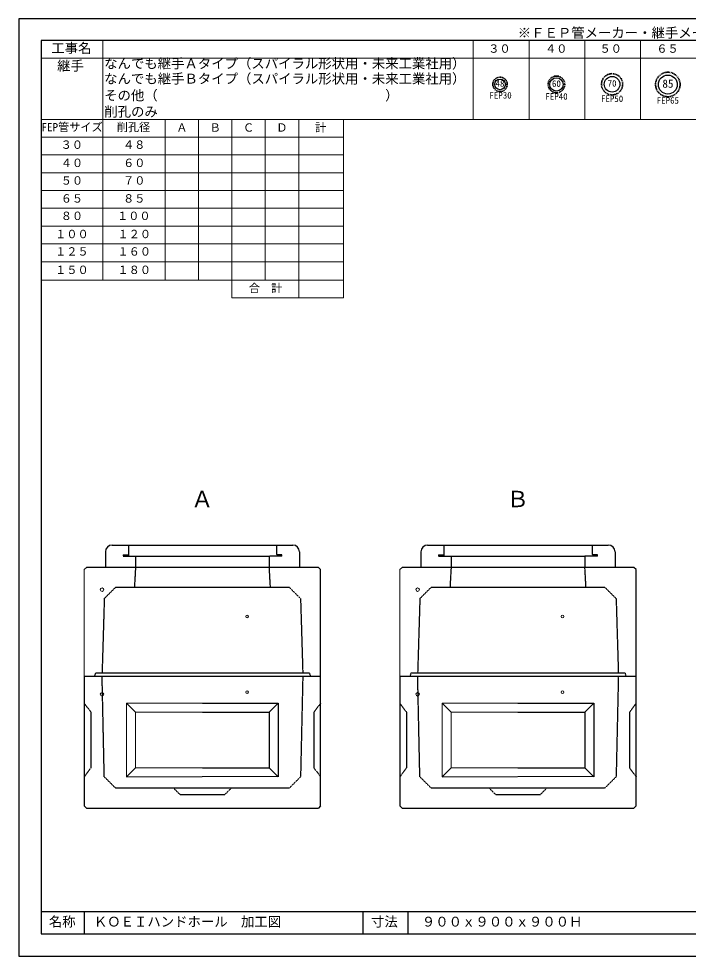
# Model space of a CAD drawing. Units: millimetres, scale not verified. Extents: x -297 to 298, y -210 to 210.
# Drawn here: x -297 to 3.2, y -210 to 210.5 of the extents above; entities that cross this region are included whole.
import ezdxf
from ezdxf.enums import TextEntityAlignment as Align

# ---------------------------------------------------------------- set-up
doc = ezdxf.new("R2010")
doc.units = ezdxf.units.MM
doc.linetypes.add('USER1', pattern=[12.95, 6.35, -3.175, 0.25, -3.175])
doc.linetypes.add('USER2', pattern=[4.7625, 3.175, -1.5875])
doc.layers.add('0-0', color=7, linetype='Continuous')
for name, color, linetype, lineweight in [('0-1_0', 9, 'Continuous', 25), ('0-2_dims', 7, 'Continuous', 18), ('0-3_pen1実線', 4, 'Continuous', 13), ('0-4_pen2実線', 3, 'Continuous', 13), ('0-5_pen3実線', 7, 'Continuous', 25), ('0-6_pen4実線', 7, 'Continuous', 25), ('0-7_pen2破線', 3, 'USER2', 25), ('0-8_鉄筋', 7, 'Continuous', 25), ('0-9_draw', 7, 'Continuous', 13)]:
    doc.layers.add(name, color=color, linetype=linetype, lineweight=lineweight)
doc.styles.add('ＭＳ ゴシック', font='')
doc.styles.get('ＭＳ ゴシック').set_extended_font_data('MS Gothic')

# ---------------------------------------------------------------- blocks, each defined once
blk = doc.blocks.new('部分図 1')
at = {"layer": '0-1_0'}
blk.add_lwpolyline([(0, 0), (11898, 0), (11898, 8410), (0, 8410)], close=True, dxfattribs=at)
at = {"layer": '0-2_dims'}
for p, q in [((755, 6065.8), (755, 8214.9)), ((4075.84, 7506.2), (4075.84, 8214.9)), ((4076.1, 7506.2), (4076.1, 8214.9)), ((4577.84, 7506.2), (4577.84, 8214.9)), ((5076.84, 7506.2), (5076.84, 8214.9)), ((5576.84, 7506.2), (5576.84, 8214.9)), ((200, 8055.2), (4076.1, 8055.2)), ((4075.84, 8055), (8074.84, 8055)), ((200, 7506.2), (4076.1, 7506.2)), ((1313, 6065.8), (1313, 7506.2)), ((1313, 6065.8), (1313, 7505.8)), ((1613, 6065.8), (1613, 7505.8)), ((1912, 5907), (1912, 7505.8)), ((2211, 6065.8), (2211, 7505.8)), ((2511, 5905), (2511, 7505.8)), ((8074.84, 7506.2), (4075.84, 7506.2)), ((200, 7348), (2913, 7348)), ((199.93, 7189), (2912.93, 7189)), ((199.93, 7027.2), (2912.93, 7027.2)), ((199.93, 6869.4), (2912.93, 6869.4)), ((199.93, 6710.4), (2912.93, 6710.4)), ((199.93, 6549.4), (2912.93, 6549.4)), ((199.93, 6389.4), (2912.93, 6389.4)), ((199.93, 6230.6), (2912.93, 6230.6)), ((2913, 6065.8), (2913, 5905.1)), ((1912, 5905.1), (2913, 5905.1))]:
    blk.add_line(p, q, dxfattribs=at)
blk.add_lwpolyline([(200, 6065.8), (2913, 6065.8), (2913, 7505.8), (200, 7505.8)], close=True, dxfattribs=at)
at = {"layer": '0-3_pen1実線'}
for p, q in [((2247, 3582.63), (2252.96, 3588.59)), ((5077, 3582.73), (5082.96, 3588.69))]:
    blk.add_line(p, q, dxfattribs=at)
at = {"layer": '0-4_pen2実線'}
for p, q in [((2359, 3600.59), (2359, 3588.59)), ((5189, 3600.69), (5189, 3588.69))]:
    blk.add_line(p, q, dxfattribs=at)
for centre, radius in [((747, 3288.59), 16), ((3577, 3288.69), 16), ((2047, 3048.59), 12), ((4877, 3048.69), 12), ((747, 2349.59), 16), ((2047, 2369.59), 12), ((3577, 2349.69), 16), ((4877, 2369.69), 12)]:
    blk.add_circle(centre, radius, dxfattribs=at)
at = {"layer": '0-5_pen3実線'}
for p, q in [((777, 3628.59), (777, 3488.59)), ((837, 3688.59), (2457, 3688.59)), ((2517, 3628.59), (2517, 3488.59)), ((3607, 3628.69), (3607, 3488.69)), ((3667, 3688.69), (5287, 3688.69)), ((5347, 3628.69), (5347, 3488.69)), ((2687, 3488.59), (607, 3488.59)), ((2707, 3468.59), (2687, 3488.59)), ((2707, 2508.59), (2707, 3468.59)), ((5517, 3488.69), (3437, 3488.69)), ((5537, 3468.69), (5517, 3488.69)), ((5537, 2508.69), (5537, 3468.69)), ((2707, 2508.59), (587, 2508.59)), ((2707, 1349.59), (2707, 2509.59)), ((5537, 2508.69), (3417, 2508.69)), ((5537, 1349.69), (5537, 2509.69)), ((2327, 2269.59), (2247, 2189.59)), ((5157, 2269.69), (5077, 2189.69)), ((1647, 1689.59), (2247, 1689.59)), ((2247, 1689.59), (2327, 1609.59)), ((4477, 1689.69), (5077, 1689.69)), ((5077, 1689.69), (5157, 1609.69)), ((967, 1609.59), (2322.45, 1614.13)), ((3797, 1609.69), (5152.45, 1614.23)), ((2707, 1349.59), (2687, 1329.59)), ((5537, 1349.69), (5517, 1329.69)), ((607, 1329.59), (2687, 1329.59)), ((3437, 1329.69), (5517, 1329.69)), ((586, 400), (586, 200)), ((3488, 400), (3488, 200))]:
    blk.add_line(p, q, dxfattribs=at)
for points in [[(587, 2509.59), (587, 1349.59), (607, 1329.59)], [(3417, 2509.69), (3417, 1349.69), (3437, 1329.69)], [(1647, 2269.59), (2327, 2269.59), (2327, 1609.59)], [(1647, 2189.59), (2247, 2189.59), (2247, 1689.59)], [(4477, 2269.69), (5157, 2269.69), (5157, 1609.69)], [(4477, 2189.69), (5077, 2189.69), (5077, 1689.69)]]:
    blk.add_lwpolyline(points, dxfattribs=at)
for centre, start, end in [((837, 3628.59), 90, 180), ((2457, 3628.59), 0, 90), ((3667, 3628.69), 90, 180), ((5287, 3628.69), 0, 90)]:
    blk.add_arc(centre, 60, start, end, dxfattribs=at)
at = {"layer": '0-6_pen4実線'}
for p, q in [((200, 400), (11709, 400)), ((3085.3, 400), (3085.3, 200))]:
    blk.add_line(p, q, dxfattribs=at)
blk.add_lwpolyline([(200, 200), (11709, 200), (11709, 8215), (200, 8215)], close=True, dxfattribs=at)
at = {"layer": '0-7_pen2破線'}
for p, q in [((983, 3688.59), (983, 3588.59)), ((2311, 3688.59), (2311, 3600.59)), ((3813, 3688.69), (3813, 3588.69)), ((5141, 3688.69), (5141, 3600.69)), ((935, 3600.59), (983, 3600.59)), ((935, 3600.59), (935, 3588.59)), ((935, 3588.59), (2247, 3588.59)), ((1047, 3588.59), (1047, 3488.59)), ((2359, 3588.59), (2247, 3588.59)), ((2247, 3588.59), (2247, 3488.59)), ((2359, 3600.59), (2311, 3600.59)), ((3765, 3600.69), (3813, 3600.69)), ((3765, 3600.69), (3765, 3588.69)), ((3765, 3588.69), (5077, 3588.69)), ((3877, 3588.69), (3877, 3488.69)), ((5189, 3588.69), (5077, 3588.69)), ((5077, 3588.69), (5077, 3488.69)), ((5189, 3600.69), (5141, 3600.69)), ((1047, 3488.59), (1037, 3308.59)), ((2257, 3308.59), (2247, 3488.59)), ((3877, 3488.69), (3867, 3308.69)), ((5087, 3308.69), (5077, 3488.69)), ((767, 3208.59), (867, 3308.59)), ((1647, 3308.59), (867, 3308.59)), ((2427, 3308.59), (1647, 3308.59)), ((2427, 3308.59), (2527, 3208.59)), ((3597, 3208.69), (3697, 3308.69)), ((4477, 3308.69), (3697, 3308.69)), ((5257, 3308.69), (4477, 3308.69)), ((5257, 3308.69), (5357, 3208.69)), ((767, 3208.59), (747, 2538.59)), ((2527, 3208.59), (2547, 2538.59)), ((3597, 3208.69), (3577, 2538.69)), ((5357, 3208.69), (5377, 2538.69)), ((687, 2538.59), (677, 2508.59)), ((1647, 2538.59), (687, 2538.59)), ((2607, 2538.59), (1647, 2538.59)), ((2607, 2538.59), (2617, 2508.59)), ((3517, 2538.69), (3507, 2508.69)), ((4477, 2538.69), (3517, 2538.69)), ((5437, 2538.69), (4477, 2538.69)), ((5437, 2538.69), (5447, 2508.69)), ((587, 2269.59), (647, 2189.59)), ((647, 2189.59), (647, 1689.59)), ((2707, 2269.59), (2647, 2189.59)), ((2647, 2189.59), (2647, 1689.59)), ((3417, 2269.69), (3477, 2189.69)), ((3477, 2189.69), (3477, 1689.69)), ((5537, 2269.69), (5477, 2189.69)), ((5477, 2189.69), (5477, 1689.69)), ((647, 1689.59), (587, 1609.59)), ((2647, 1689.59), (2707, 1609.59)), ((3477, 1689.69), (3417, 1609.69)), ((5477, 1689.69), (5537, 1609.69)), ((867, 1509.59), (2427, 1509.59)), ((1447, 1449.59), (1387, 1509.59)), ((3697, 1509.69), (5257, 1509.69)), ((4277, 1449.69), (4217, 1509.69))]:
    blk.add_line(p, q, dxfattribs=at)
for points in [[(867, 1509.59), (767, 1609.59), (747.65, 2509.59)], [(2547, 2509.59), (2527, 1609.59), (2427, 1509.59)], [(3697, 1509.69), (3597, 1609.69), (3577.65, 2509.69)], [(5377, 2509.69), (5357, 1609.69), (5257, 1509.69)], [(1447, 1449.59), (1847, 1449.59), (1907, 1509.59)], [(4277, 1449.69), (4677, 1449.69), (4737, 1509.69)]]:
    blk.add_lwpolyline(points, dxfattribs=at)
at = {"layer": '0-8_鉄筋', "color": 1, "linetype": 'USER1', "lineweight": 35}
for centre, radius in [((5320.94, 7822.4), 95), ((5820.74, 7820.3), 110), ((4315.94, 7821.4), 65), ((4821.94, 7821.3), 75)]:
    blk.add_circle(centre, radius, dxfattribs=at)
at = {"layer": '0-8_鉄筋', "color": 1}
for centre, radius in [((4315.94, 7821.4), 48), ((4821.94, 7820.4), 60), ((5320.94, 7822.4), 70), ((5820.94, 7819.4), 85)]:
    blk.add_circle(centre, radius, dxfattribs=at)
at = {"layer": '0-9_draw'}
for p, q in [((587, 3468.59), (607, 3488.59)), ((587, 3468.59), (587, 2508.59)), ((3417, 3468.69), (3437, 3488.69)), ((3417, 3468.69), (3417, 2508.69)), ((967, 2269.59), (967, 1609.59)), ((967, 2269.59), (1047, 2189.59)), ((967, 2269.59), (1647, 2269.59)), ((1047, 2189.59), (1047, 1689.59)), ((1047, 2189.59), (1647, 2189.59)), ((3797, 2269.69), (3797, 1609.69)), ((3797, 2269.69), (3877, 2189.69)), ((3797, 2269.69), (4477, 2269.69)), ((3877, 2189.69), (3877, 1689.69)), ((3877, 2189.69), (4477, 2189.69)), ((1047, 1689.59), (967, 1609.59)), ((1047, 1689.59), (1647, 1689.59)), ((3877, 1689.69), (3797, 1609.69)), ((3877, 1689.69), (4477, 1689.69))]:
    blk.add_line(p, q, dxfattribs=at)
at = {"layer": '0-2_dims', "style": 'ＭＳ ゴシック'}
for s, height, p in [('※ＦＥＰ管メーカー・継手メーカーに依り、削孔径は異なります。', 87.98, (4474.66, 8213.83)), ('工事名', 87.98, (292, 8076.2)), ('３０', 73.31, (4210.84, 8082.9)), ('４０', 73.31, (4719.84, 8082.9)), ('５０', 73.31, (5208.84, 8082.9)), ('６５', 73.31, (5717.84, 8082.9)), ('継手', 87.98, (344, 7918.2)), ('なんでも継手Ａタイプ（スパイラル形状用・未来工業社用）\u3000\u3000', 87.98, (766, 7938.2)), ('なんでも継手Ｂタイプ（スパイラル形状用・未来工業社用）\u3000\u3000', 87.98, (766, 7802.2)), ('その他（\u3000\u3000\u3000\u3000\u3000\u3000\u3000\u3000\u3000\u3000\u3000\u3000\u3000\u3000\u3000\u3000\u3000）', 87.98, (766, 7652.2)), ('削孔のみ', 87.98, (767, 7506.2)), ('FEP管サイズ', 73.31, (203, 7378.9)), ('削孔径', 73.31, (879, 7378.9)), ('Ａ', 73.31, (1413, 7374.9)), ('Ｂ', 73.31, (1712, 7374.9)), ('Ｃ', 73.31, (2011, 7374.9)), ('Ｄ', 73.31, (2310, 7374.9)), ('計', 73.31, (2657, 7374.9)), ('３０', 73.31, (376, 7220.9)), ('４８', 73.31, (935, 7220.9)), ('４０', 73.31, (376.9, 7057.9)), ('６０', 73.31, (935.9, 7057.9)), ('５０', 73.31, (376.9, 6899.5)), ('７０', 73.31, (935.9, 6899.5)), ('６５', 73.31, (376.9, 6738.5)), ('８５', 73.31, (935.9, 6738.5)), ('８０', 73.31, (377, 6582.5)), ('１００', 73.31, (882, 6582.5)), ('１００', 73.31, (326.9, 6419.5)), ('１２０', 73.31, (885.9, 6419.5)), ('１２５', 73.31, (326.9, 6263.1)), ('１６０', 73.31, (885.9, 6263.1)), ('１５０', 73.31, (326.9, 6098.1)), ('１８０', 73.31, (885.9, 6098.1)), ('合\u3000計', 73.31, (2063, 5934.9))]:
    blk.add_text(s, height=height, dxfattribs=at).set_placement(p, align=Align.BOTTOM_LEFT)
at = {"layer": '0-5_pen3実線', "style": 'ＭＳ ゴシック'}
for s, p in [('名称', (270, 240)), ('ＫＯＥＩハンドホール\u3000加工図', (673, 240)), ('寸法', (3159.2, 240)), ('９００ｘ９００ｘ９００Ｈ', (3615, 240))]:
    blk.add_text(s, height=87.98, dxfattribs=at).set_placement(p, align=Align.BOTTOM_LEFT)
at = {"layer": '0-8_鉄筋', "style": 'ＭＳ ゴシック'}
for s, height, p in [('48', 58.65, (4275.74, 7782.3)), ('60', 58.65, (4781.74, 7781.3)), ('70', 58.65, (5280.74, 7783.3)), ('85', 73.31, (5771.74, 7769.1)), ('FEP30', 58.65, (4220.94, 7676.4)), ('FEP40', 58.65, (4722.74, 7666.2)), ('FEP50', 58.65, (5221.14, 7646)), ('FEP65', 58.65, (5721.34, 7630.3)), ('Ａ', 146.6, (1544.87, 3984.42)), ('Ｂ', 146.6, (4374.87, 3984.52))]:
    blk.add_text(s, height=height, dxfattribs=at).set_placement(p, align=Align.BOTTOM_LEFT)

msp = doc.modelspace()

# ---------------------------------------------------------------- block references
at = {"layer": '0-0', "xscale": 0.05, "yscale": 0.05}
msp.add_blockref('部分図 1', (-297, -210), dxfattribs=at)

doc.saveas('drawing.dxf')
